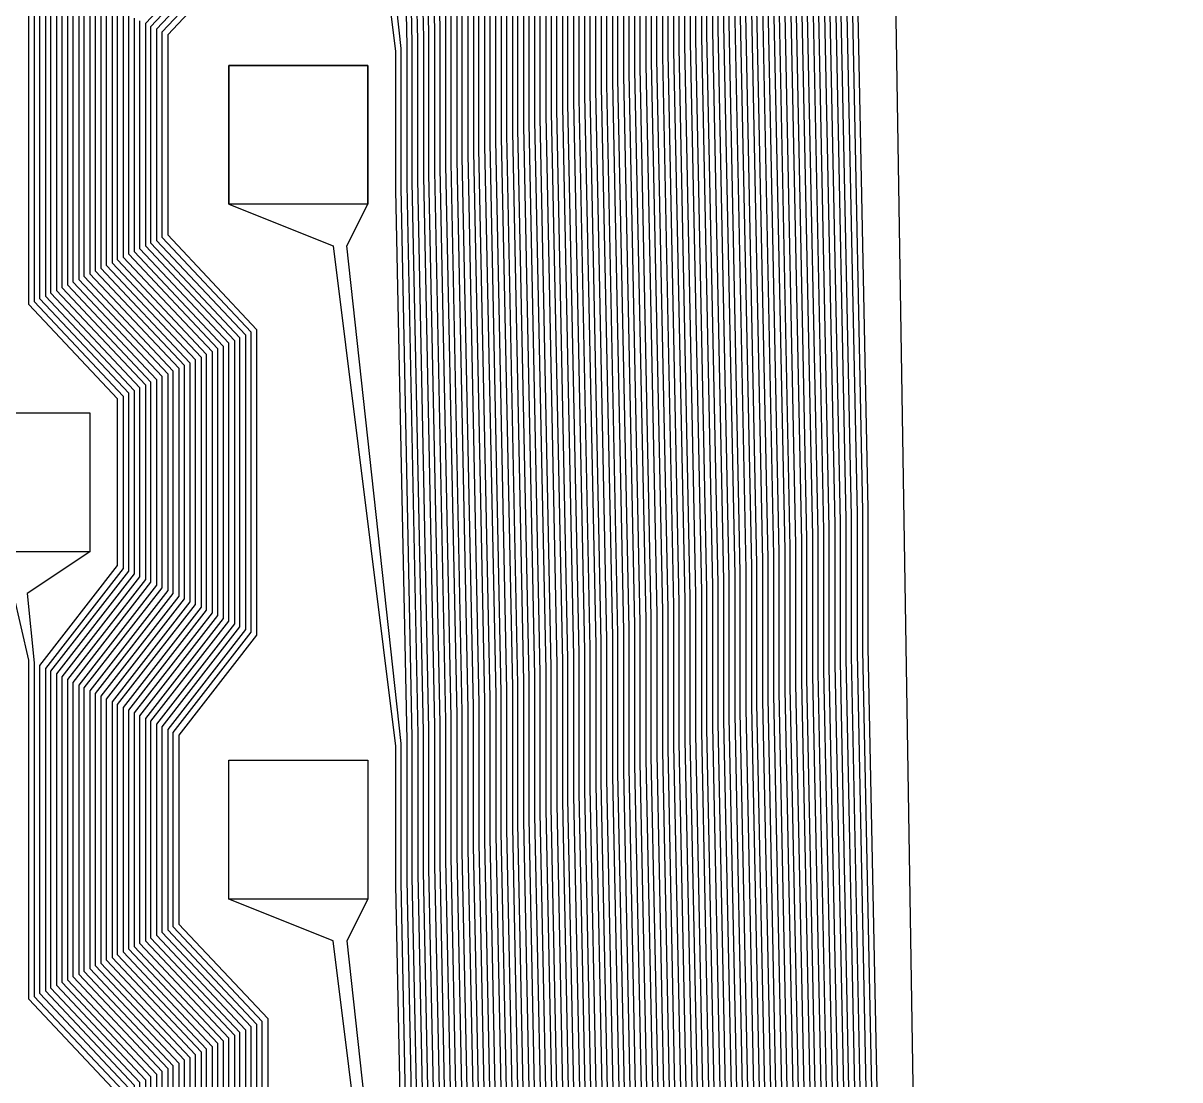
# Model space of a CAD drawing. Header units: inches. Extents: x 106592 to 209533, y 57057 to 74911.
# Drawn here: x 173222.1 to 173305.4, y 69313.7 to 69389.7 of the extents above; entities that cross this region are included whole.
import ezdxf

# ---------------------------------------------------------------- set-up
doc = ezdxf.new("R2010")
doc.units = ezdxf.units.IN
doc.header["$MEASUREMENT"] = 0
for name, color, linetype in [('metal', 221, 'Continuous'), ('nitride window', 40, 'Continuous'), ('profile', 140, 'Continuous')]:
    doc.layers.add(name, color=color, linetype=linetype)

msp = doc.modelspace()

# ---------------------------------------------------------------- linework, layer by layer
at = {"layer": 'metal'}
for points in [[(173269.625, 68210.984), (173266.925, 69116.752), (173266.925, 69136.752), (173266.925, 69136.752), (173266.925, 69146.752), (173266.125, 69186.349), (173266.125, 69196.349), (173265.325, 69235.947), (173265.325, 69245.947), (173264.525, 69285.544), (173264.525, 69295.544), (173263.725, 69335.142), (173263.725, 69345.142), (173262.925, 69384.739), (173262.925, 69394.739), (173262.125, 69434.337), (173262.125, 69444.337), (173261.325, 69483.934), (173261.325, 69493.934), (173260.525, 69533.532)], [(173270.225, 68210.984), (173267.325, 69116.953), (173267.325, 69136.953), (173267.325, 69136.953), (173267.325, 69146.953), (173266.525, 69186.551), (173266.525, 69196.551), (173265.725, 69236.148), (173265.725, 69246.148), (173264.925, 69285.746), (173264.925, 69295.746), (173264.125, 69335.343), (173264.125, 69345.343), (173263.325, 69384.94), (173263.325, 69394.94), (173262.525, 69434.538), (173262.525, 69444.538), (173261.725, 69484.135), (173261.725, 69494.135), (173260.925, 69533.733)], [(173258.525, 69532.525), (173259.325, 69492.928), (173259.325, 69482.928), (173260.125, 69443.33), (173260.125, 69433.33), (173260.925, 69393.733), (173260.925, 69383.733), (173261.725, 69344.135), (173261.725, 69334.135), (173262.525, 69294.538), (173262.525, 69284.538), (173263.325, 69244.94), (173263.325, 69234.94), (173264.125, 69195.343), (173264.125, 69185.343), (173264.925, 69145.746), (173264.925, 69135.746), (173264.925, 69135.746), (173264.925, 69117.391), (173264.925, 69115.763), (173266.625, 68210.984)], [(173267.225, 68210.984), (173265.325, 69115.964), (173265.325, 69117.184), (173265.325, 69135.947), (173265.325, 69135.947), (173265.325, 69145.947), (173264.525, 69185.544), (173264.525, 69195.544), (173263.725, 69235.142), (173263.725, 69245.142), (173262.925, 69284.739), (173262.925, 69294.739), (173262.125, 69334.337), (173262.125, 69344.337), (173261.325, 69383.934), (173261.325, 69393.934), (173260.525, 69433.532), (173260.525, 69443.532), (173259.725, 69483.129), (173259.725, 69493.129), (173258.925, 69532.726)], [(173259.325, 69532.928), (173260.125, 69493.33), (173260.125, 69483.33), (173260.925, 69443.733), (173260.925, 69433.733), (173261.725, 69394.135), (173261.725, 69384.135), (173262.525, 69344.538), (173262.525, 69334.538), (173263.325, 69294.94), (173263.325, 69284.94), (173264.125, 69245.343), (173264.125, 69235.343), (173264.925, 69195.746), (173264.925, 69185.746), (173265.725, 69146.148), (173265.725, 69136.148), (173265.725, 69136.148), (173265.725, 69116.978), (173265.725, 69116.164), (173267.825, 68210.984)], [(173268.425, 68210.984), (173266.125, 69116.364), (173266.125, 69116.771), (173266.125, 69136.349), (173266.125, 69136.349), (173266.125, 69146.349), (173265.325, 69185.947), (173265.325, 69195.947), (173264.525, 69235.544), (173264.525, 69245.544), (173263.725, 69285.142), (173263.725, 69295.142), (173262.925, 69334.739), (173262.925, 69344.739), (173262.125, 69384.337), (173262.125, 69394.337), (173261.325, 69433.934), (173261.325, 69443.934), (173260.525, 69483.532), (173260.525, 69493.532), (173259.725, 69533.129)], [(173260.125, 69533.33), (173260.925, 69493.733), (173260.925, 69483.733), (173261.725, 69444.135), (173261.725, 69434.135), (173262.525, 69394.538), (173262.525, 69384.538), (173263.325, 69344.94), (173263.325, 69334.94), (173264.125, 69295.343), (173264.125, 69285.343), (173264.925, 69245.746), (173264.925, 69235.746), (173265.725, 69196.148), (173265.725, 69186.148), (173266.525, 69146.551), (173266.525, 69136.551), (173266.525, 69136.551), (173266.525, 69116.565), (173269.025, 68210.984)], [(173264.225, 68210.984), (173263.325, 69114.962), (173263.325, 69118.217), (173263.325, 69134.94), (173263.325, 69134.94), (173263.325, 69144.94), (173262.525, 69184.538), (173262.525, 69194.538), (173261.725, 69234.135), (173261.725, 69244.135), (173260.925, 69283.733), (173260.925, 69293.733), (173260.125, 69333.33), (173260.125, 69343.33), (173259.325, 69382.928), (173259.325, 69392.928), (173258.525, 69432.525), (173258.525, 69442.525), (173257.725, 69482.123), (173257.725, 69492.123), (173256.925, 69531.72)], [(173257.325, 69531.921), (173258.125, 69492.324), (173258.125, 69482.324), (173258.925, 69442.726), (173258.925, 69432.726), (173259.725, 69393.129), (173259.725, 69383.129), (173260.525, 69343.532), (173260.525, 69333.532), (173261.325, 69293.934), (173261.325, 69283.934), (173262.125, 69244.337), (173262.125, 69234.337), (173262.925, 69194.739), (173262.925, 69184.739), (173263.725, 69145.142), (173263.725, 69135.142), (173263.725, 69135.142), (173263.725, 69118.011), (173263.725, 69115.162), (173264.825, 68210.984)], [(173257.725, 69532.123), (173258.525, 69492.525), (173258.525, 69482.525), (173259.325, 69442.928), (173259.325, 69432.928), (173260.125, 69393.33), (173260.125, 69383.33), (173260.925, 69343.733), (173260.925, 69333.733), (173261.725, 69294.135), (173261.725, 69284.135), (173262.525, 69244.538), (173262.525, 69234.538), (173263.325, 69194.94), (173263.325, 69184.94), (173264.125, 69145.343), (173264.125, 69135.343), (173264.125, 69135.343), (173264.125, 69117.804), (173264.125, 69115.363), (173265.425, 68210.984)], [(173266.025, 68210.984), (173264.525, 69115.563), (173264.525, 69117.598), (173264.525, 69135.544), (173264.525, 69135.544), (173264.525, 69145.544), (173263.725, 69185.142), (173263.725, 69195.142), (173262.925, 69234.739), (173262.925, 69244.739), (173262.125, 69284.337), (173262.125, 69294.337), (173261.325, 69333.934), (173261.325, 69343.934), (173260.525, 69383.532), (173260.525, 69393.532), (173259.725, 69433.129), (173259.725, 69443.129), (173258.925, 69482.726), (173258.925, 69492.726), (173258.125, 69532.324)], [(173261.825, 68210.984), (173261.725, 69114.161), (173261.725, 69119.044), (173261.725, 69134.135), (173261.725, 69134.135), (173261.725, 69144.135), (173260.925, 69183.733), (173260.925, 69193.733), (173260.125, 69233.33), (173260.125, 69243.33), (173259.325, 69282.928), (173259.325, 69292.928), (173258.525, 69332.525), (173258.525, 69342.525), (173257.725, 69382.123), (173257.725, 69392.123), (173256.925, 69431.72), (173256.925, 69441.72), (173256.125, 69481.318), (173256.125, 69491.318), (173255.325, 69530.915)], [(173255.725, 69531.116), (173256.525, 69491.519), (173256.525, 69481.519), (173257.325, 69441.921), (173257.325, 69431.921), (173258.125, 69392.324), (173258.125, 69382.324), (173258.925, 69342.726), (173258.925, 69332.726), (173259.725, 69293.129), (173259.725, 69283.129), (173260.525, 69243.532), (173260.525, 69233.532), (173261.325, 69193.934), (173261.325, 69183.934), (173262.125, 69144.337), (173262.125, 69134.337), (173262.125, 69134.337), (173262.125, 69118.837), (173262.125, 69114.361), (173262.425, 68210.984)], [(173263.025, 68210.984), (173262.525, 69114.562), (173262.525, 69118.631), (173262.525, 69134.538), (173262.525, 69134.538), (173262.525, 69144.538), (173261.725, 69184.135), (173261.725, 69194.135), (173260.925, 69233.733), (173260.925, 69243.733), (173260.125, 69283.33), (173260.125, 69293.33), (173259.325, 69332.928), (173259.325, 69342.928), (173258.525, 69382.525), (173258.525, 69392.525), (173257.725, 69432.123), (173257.725, 69442.123), (173256.925, 69481.72), (173256.925, 69491.72), (173256.125, 69531.318)], [(173256.525, 69531.519), (173257.325, 69491.921), (173257.325, 69481.921), (173258.125, 69442.324), (173258.125, 69432.324), (173258.925, 69392.726), (173258.925, 69382.726), (173259.725, 69343.129), (173259.725, 69333.129), (173260.525, 69293.532), (173260.525, 69283.532), (173261.325, 69243.934), (173261.325, 69233.934), (173262.125, 69194.337), (173262.125, 69184.337), (173262.925, 69144.739), (173262.925, 69134.739), (173262.925, 69134.739), (173262.925, 69118.424), (173262.925, 69114.762), (173263.625, 68210.984)], [(173259.425, 68210.984), (173260.125, 69113.36), (173260.125, 69119.87), (173260.125, 69133.33), (173260.125, 69133.33), (173260.125, 69143.33), (173259.325, 69182.928), (173259.325, 69192.928), (173258.525, 69232.525), (173258.525, 69242.525), (173257.725, 69282.123), (173257.725, 69292.123), (173256.925, 69331.72), (173256.925, 69341.72), (173256.125, 69381.318), (173256.125, 69391.318), (173255.325, 69430.915), (173255.325, 69440.915), (173254.525, 69480.512), (173254.525, 69490.512), (173253.725, 69530.11)], [(173254.125, 69530.311), (173254.925, 69490.714), (173254.925, 69480.714), (173255.725, 69441.116), (173255.725, 69431.116), (173256.525, 69391.519), (173256.525, 69381.519), (173257.325, 69341.921), (173257.325, 69331.921), (173258.125, 69292.324), (173258.125, 69282.324), (173258.925, 69242.726), (173258.925, 69232.726), (173259.725, 69193.129), (173259.725, 69183.129), (173260.525, 69143.532), (173260.525, 69133.532), (173260.525, 69133.532), (173260.525, 69119.664), (173260.525, 69113.56), (173260.025, 68210.984)], [(173260.625, 68210.984), (173260.925, 69113.76), (173260.925, 69119.457), (173260.925, 69133.733), (173260.925, 69133.733), (173260.925, 69143.733), (173260.125, 69183.33), (173260.125, 69193.33), (173259.325, 69232.928), (173259.325, 69242.928), (173258.525, 69282.525), (173258.525, 69292.525), (173257.725, 69332.123), (173257.725, 69342.123), (173256.925, 69381.72), (173256.925, 69391.72), (173256.125, 69431.318), (173256.125, 69441.318), (173255.325, 69480.915), (173255.325, 69490.915), (173254.525, 69530.512)], [(173254.925, 69530.714), (173255.725, 69491.116), (173255.725, 69481.116), (173256.525, 69441.519), (173256.525, 69431.519), (173257.325, 69391.921), (173257.325, 69381.921), (173258.125, 69342.324), (173258.125, 69332.324), (173258.925, 69292.726), (173258.925, 69282.726), (173259.725, 69243.129), (173259.725, 69233.129), (173260.525, 69193.532), (173260.525, 69183.532), (173261.325, 69143.934), (173261.325, 69133.934), (173261.325, 69133.934), (173261.325, 69119.25), (173261.325, 69113.961), (173261.225, 68210.984)], [(173252.125, 69529.305), (173252.925, 69489.707), (173252.925, 69479.707), (173253.725, 69440.11), (173253.725, 69430.11), (173254.525, 69390.512), (173254.525, 69380.512), (173255.325, 69340.915), (173255.325, 69330.915), (173256.125, 69291.318), (173256.125, 69281.318), (173256.925, 69241.72), (173256.925, 69231.72), (173257.725, 69192.123), (173257.725, 69182.123), (173258.525, 69142.525), (173258.525, 69132.525), (173258.525, 69132.525), (173258.525, 69120.697), (173257.025, 68210.984)], [(173257.625, 68210.984), (173258.925, 69120.49), (173258.925, 69132.726), (173258.925, 69132.726), (173258.925, 69142.726), (173258.125, 69182.324), (173258.125, 69192.324), (173257.325, 69231.921), (173257.325, 69241.921), (173256.525, 69281.519), (173256.525, 69291.519), (173255.725, 69331.116), (173255.725, 69341.116), (173254.925, 69380.714), (173254.925, 69390.714), (173254.125, 69430.311), (173254.125, 69440.311), (173253.325, 69479.909), (173253.325, 69489.909), (173252.525, 69529.506)], [(173252.925, 69529.707), (173253.725, 69490.11), (173253.725, 69480.11), (173254.525, 69440.512), (173254.525, 69430.512), (173255.325, 69390.915), (173255.325, 69380.915), (173256.125, 69341.318), (173256.125, 69331.318), (173256.925, 69291.72), (173256.925, 69281.72), (173257.725, 69242.123), (173257.725, 69232.123), (173258.525, 69192.525), (173258.525, 69182.525), (173259.325, 69142.928), (173259.325, 69132.928), (173259.325, 69132.928), (173259.325, 69120.283), (173259.325, 69112.959), (173258.225, 68210.984)], [(173258.825, 68210.984), (173259.725, 69113.16), (173259.725, 69120.077), (173259.725, 69133.129), (173259.725, 69133.129), (173259.725, 69143.129), (173258.925, 69182.726), (173258.925, 69192.726), (173258.125, 69232.324), (173258.125, 69242.324), (173257.325, 69281.921), (173257.325, 69291.921), (173256.525, 69331.519), (173256.525, 69341.519), (173255.725, 69381.116), (173255.725, 69391.116), (173254.925, 69430.714), (173254.925, 69440.714), (173254.125, 69480.311), (173254.125, 69490.311), (173253.325, 69529.909)], [(173254.625, 68210.984), (173256.925, 69121.523), (173256.925, 69131.72), (173256.925, 69131.72), (173256.925, 69141.72), (173256.125, 69181.318), (173256.125, 69191.318), (173255.325, 69230.915), (173255.325, 69240.915), (173254.525, 69280.512), (173254.525, 69290.512), (173253.725, 69330.11), (173253.725, 69340.11), (173252.925, 69379.707), (173252.925, 69389.707), (173252.125, 69429.305), (173252.125, 69439.305), (173251.325, 69478.902), (173251.325, 69488.902), (173250.525, 69528.5)], [(173250.925, 69528.701), (173251.725, 69489.104), (173251.725, 69479.104), (173252.525, 69439.506), (173252.525, 69429.506), (173253.325, 69389.909), (173253.325, 69379.909), (173254.125, 69340.311), (173254.125, 69330.311), (173254.925, 69290.714), (173254.925, 69280.714), (173255.725, 69241.116), (173255.725, 69231.116), (173256.525, 69191.519), (173256.525, 69181.519), (173257.325, 69141.921), (173257.325, 69131.921), (173257.325, 69131.921), (173257.325, 69121.316), (173255.225, 68210.984)], [(173255.825, 68210.984), (173257.725, 69121.11), (173257.725, 69132.123), (173257.725, 69132.123), (173257.725, 69142.123), (173256.925, 69181.72), (173256.925, 69191.72), (173256.125, 69231.318), (173256.125, 69241.318), (173255.325, 69280.915), (173255.325, 69290.915), (173254.525, 69330.512), (173254.525, 69340.512), (173253.725, 69380.11), (173253.725, 69390.11), (173252.925, 69429.707), (173252.925, 69439.707), (173252.125, 69479.305), (173252.125, 69489.305), (173251.325, 69528.902)], [(173251.725, 69529.104), (173252.525, 69489.506), (173252.525, 69479.506), (173253.325, 69439.909), (173253.325, 69429.909), (173254.125, 69390.311), (173254.125, 69380.311), (173254.925, 69340.714), (173254.925, 69330.714), (173255.725, 69291.116), (173255.725, 69281.116), (173256.525, 69241.519), (173256.525, 69231.519), (173257.325, 69191.921), (173257.325, 69181.921), (173258.125, 69142.324), (173258.125, 69132.324), (173258.125, 69132.324), (173258.125, 69120.903), (173256.425, 68210.984)], [(173252.225, 68210.984), (173255.325, 69122.35), (173255.325, 69130.915), (173255.325, 69130.915), (173255.325, 69140.915), (173254.525, 69180.512), (173254.525, 69190.512), (173253.725, 69230.11), (173253.725, 69240.11), (173252.925, 69279.707), (173252.925, 69289.707), (173252.125, 69329.305), (173252.125, 69339.305), (173251.325, 69378.902), (173251.325, 69388.902), (173250.525, 69428.5), (173250.525, 69438.5), (173249.725, 69478.097), (173249.725, 69488.097), (173248.925, 69527.695)], [(173249.325, 69527.896), (173250.125, 69488.298), (173250.125, 69478.298), (173250.925, 69438.701), (173250.925, 69428.701), (173251.725, 69389.104), (173251.725, 69379.104), (173252.525, 69339.506), (173252.525, 69329.506), (173253.325, 69289.909), (173253.325, 69279.909), (173254.125, 69240.311), (173254.125, 69230.311), (173254.925, 69190.714), (173254.925, 69180.714), (173255.725, 69141.116), (173255.725, 69131.116), (173255.725, 69131.116), (173255.725, 69122.143), (173252.825, 68210.984)], [(173253.425, 68210.984), (173256.125, 69121.936), (173256.125, 69131.318), (173256.125, 69131.318), (173256.125, 69141.318), (173255.325, 69180.915), (173255.325, 69190.915), (173254.525, 69230.512), (173254.525, 69240.512), (173253.725, 69280.11), (173253.725, 69290.11), (173252.925, 69329.707), (173252.925, 69339.707), (173252.125, 69379.305), (173252.125, 69389.305), (173251.325, 69428.902), (173251.325, 69438.902), (173250.525, 69478.5), (173250.525, 69488.5), (173249.725, 69528.097)], [(173250.125, 69528.298), (173250.925, 69488.701), (173250.925, 69478.701), (173251.725, 69439.104), (173251.725, 69429.104), (173252.525, 69389.506), (173252.525, 69379.506), (173253.325, 69339.909), (173253.325, 69329.909), (173254.125, 69290.311), (173254.125, 69280.311), (173254.925, 69240.714), (173254.925, 69230.714), (173255.725, 69191.116), (173255.725, 69181.116), (173256.525, 69141.519), (173256.525, 69131.519), (173256.525, 69131.519), (173256.525, 69121.73), (173254.025, 68210.984)], [(173251.025, 68210.984), (173254.525, 69122.763), (173254.525, 69130.512), (173254.525, 69130.512), (173254.525, 69140.512), (173253.725, 69180.11), (173253.725, 69190.11), (173252.925, 69229.707), (173252.925, 69239.707), (173252.125, 69279.305), (173252.125, 69289.305), (173251.325, 69328.902), (173251.325, 69338.902), (173250.525, 69378.5), (173250.525, 69388.5), (173249.725, 69428.097), (173249.725, 69438.097), (173248.925, 69477.695), (173248.925, 69487.695), (173244.425, 69523.688)], [(173245.425, 69523.688), (173249.325, 69487.896), (173249.325, 69477.896), (173250.125, 69438.298), (173250.125, 69428.298), (173250.925, 69388.701), (173250.925, 69378.701), (173251.725, 69339.104), (173251.725, 69329.104), (173252.525, 69289.506), (173252.525, 69279.506), (173253.325, 69239.909), (173253.325, 69229.909), (173254.125, 69190.311), (173254.125, 69180.311), (173254.925, 69140.714), (173254.925, 69130.714), (173254.925, 69130.714), (173254.925, 69122.556), (173251.625, 68210.984)], [(173280.125, 69503.394), (173280.125, 69493.394), (173280.925, 69453.797), (173280.925, 69443.797), (173281.725, 69404.199), (173281.725, 69394.199), (173282.525, 69354.602), (173282.525, 69344.602), (173283.325, 69305.004), (173283.325, 69295.004), (173284.125, 69255.407), (173284.125, 69245.407), (173284.925, 69205.809), (173284.925, 69195.809), (173285.725, 69156.212), (173285.725, 69146.212), (173285.725, 69126.212), (173297.825, 68210.984)], [(173298.425, 68210.984), (173286.125, 69126.413), (173286.125, 69146.413), (173286.125, 69156.413), (173285.325, 69196.011), (173285.325, 69206.011), (173284.525, 69245.608), (173284.525, 69255.608), (173283.725, 69295.205), (173283.725, 69305.205), (173282.925, 69344.803), (173282.925, 69354.803), (173282.125, 69394.4), (173282.125, 69404.4), (173281.325, 69443.998), (173281.325, 69453.998), (173280.525, 69493.595), (173280.525, 69503.595)], [(173295.425, 68210.984), (173284.125, 69125.407), (173284.125, 69145.407), (173284.125, 69145.407), (173284.125, 69155.407), (173283.325, 69195.004), (173283.325, 69205.004), (173282.525, 69244.602), (173282.525, 69254.602), (173281.725, 69294.199), (173281.725, 69304.199), (173280.925, 69343.797), (173280.925, 69353.797), (173280.125, 69393.394), (173280.125, 69403.394), (173279.325, 69442.991), (173279.325, 69452.991), (173278.525, 69492.589), (173278.525, 69502.589)], [(173278.925, 69502.79), (173278.925, 69492.79), (173279.725, 69453.193), (173279.725, 69443.193), (173280.525, 69403.595), (173280.525, 69393.595), (173281.325, 69353.998), (173281.325, 69343.998), (173282.125, 69304.4), (173282.125, 69294.4), (173282.925, 69254.803), (173282.925, 69244.803), (173283.725, 69205.205), (173283.725, 69195.205), (173284.525, 69155.608), (173284.525, 69145.608), (173284.525, 69145.608), (173284.525, 69125.608), (173296.025, 68210.984)], [(173296.625, 68210.984), (173284.925, 69125.809), (173284.925, 69145.809), (173284.925, 69145.809), (173284.925, 69155.809), (173284.125, 69195.407), (173284.125, 69205.407), (173283.325, 69245.004), (173283.325, 69255.004), (173282.525, 69294.602), (173282.525, 69304.602), (173281.725, 69344.199), (173281.725, 69354.199), (173280.925, 69393.797), (173280.925, 69403.797), (173280.125, 69443.394), (173280.125, 69453.394), (173279.325, 69492.991), (173279.325, 69502.991)], [(173279.725, 69503.193), (173279.725, 69493.193), (173280.525, 69453.595), (173280.525, 69443.595), (173281.325, 69403.998), (173281.325, 69393.998), (173282.125, 69354.4), (173282.125, 69344.4), (173282.925, 69304.803), (173282.925, 69294.803), (173283.725, 69255.205), (173283.725, 69245.205), (173284.525, 69205.608), (173284.525, 69195.608), (173285.325, 69156.011), (173285.325, 69146.011), (173285.325, 69146.011), (173285.325, 69126.011), (173297.225, 68210.984)], [(173293.025, 68210.984), (173282.525, 69124.602), (173282.525, 69144.602), (173282.525, 69144.602), (173282.525, 69154.602), (173281.725, 69194.199), (173281.725, 69204.199), (173280.925, 69243.797), (173280.925, 69253.797), (173280.125, 69293.394), (173280.125, 69303.394), (173279.325, 69342.991), (173279.325, 69352.991), (173278.525, 69392.589), (173278.525, 69402.589), (173277.725, 69442.186), (173277.725, 69452.186), (173276.925, 69491.784), (173276.925, 69501.784)], [(173277.325, 69501.985), (173277.325, 69491.985), (173278.125, 69452.388), (173278.125, 69442.388), (173278.925, 69402.79), (173278.925, 69392.79), (173279.725, 69353.193), (173279.725, 69343.193), (173280.525, 69303.595), (173280.525, 69293.595), (173281.325, 69253.998), (173281.325, 69243.998), (173282.125, 69204.4), (173282.125, 69194.4), (173282.925, 69154.803), (173282.925, 69144.803), (173282.925, 69144.803), (173282.925, 69124.803), (173293.625, 68210.984)], [(173294.225, 68210.984), (173283.325, 69125.004), (173283.325, 69145.004), (173283.325, 69145.004), (173283.325, 69155.004), (173282.525, 69194.602), (173282.525, 69204.602), (173281.725, 69244.199), (173281.725, 69254.199), (173280.925, 69293.797), (173280.925, 69303.797), (173280.125, 69343.394), (173280.125, 69353.394), (173279.325, 69392.991), (173279.325, 69402.991), (173278.525, 69442.589), (173278.525, 69452.589), (173277.725, 69492.186), (173277.725, 69502.186)], [(173278.125, 69502.388), (173278.125, 69492.388), (173278.925, 69452.79), (173278.925, 69442.79), (173279.725, 69403.193), (173279.725, 69393.193), (173280.525, 69353.595), (173280.525, 69343.595), (173281.325, 69303.998), (173281.325, 69293.998), (173282.125, 69254.4), (173282.125, 69244.4), (173282.925, 69204.803), (173282.925, 69194.803), (173283.725, 69155.205), (173283.725, 69145.205), (173283.725, 69145.205), (173283.725, 69125.205), (173294.825, 68210.984)], [(173290.625, 68210.984), (173280.925, 69123.797), (173280.925, 69143.797), (173280.925, 69143.797), (173280.925, 69153.797), (173280.125, 69193.394), (173280.125, 69203.394), (173279.325, 69242.991), (173279.325, 69252.991), (173278.525, 69292.589), (173278.525, 69302.589), (173277.725, 69342.186), (173277.725, 69352.186), (173276.925, 69391.784), (173276.925, 69401.784), (173276.125, 69441.381), (173276.125, 69451.381), (173275.325, 69490.979), (173275.325, 69500.979)], [(173275.725, 69501.18), (173275.725, 69491.18), (173276.525, 69451.583), (173276.525, 69441.583), (173277.325, 69401.985), (173277.325, 69391.985), (173278.125, 69352.388), (173278.125, 69342.388), (173278.925, 69302.79), (173278.925, 69292.79), (173279.725, 69253.193), (173279.725, 69243.193), (173280.525, 69203.595), (173280.525, 69193.595), (173281.325, 69153.998), (173281.325, 69143.998), (173281.325, 69143.998), (173281.325, 69123.998), (173291.225, 68210.984)], [(173291.825, 68210.984), (173281.725, 69124.199), (173281.725, 69144.199), (173281.725, 69144.199), (173281.725, 69154.199), (173280.925, 69193.797), (173280.925, 69203.797), (173280.125, 69243.394), (173280.125, 69253.394), (173279.325, 69292.991), (173279.325, 69302.991), (173278.525, 69342.589), (173278.525, 69352.589), (173277.725, 69392.186), (173277.725, 69402.186), (173276.925, 69441.784), (173276.925, 69451.784), (173276.125, 69491.381), (173276.125, 69501.381)], [(173276.525, 69501.583), (173276.525, 69491.583), (173277.325, 69451.985), (173277.325, 69441.985), (173278.125, 69402.388), (173278.125, 69392.388), (173278.925, 69352.79), (173278.925, 69342.79), (173279.725, 69303.193), (173279.725, 69293.193), (173280.525, 69253.595), (173280.525, 69243.595), (173281.325, 69203.998), (173281.325, 69193.998), (173282.125, 69154.4), (173282.125, 69144.4), (173282.125, 69144.4), (173282.125, 69124.4), (173292.425, 68210.984)], [(173273.725, 69500.174), (173273.725, 69490.174), (173274.525, 69450.576), (173274.525, 69440.576), (173275.325, 69400.979), (173275.325, 69390.979), (173276.125, 69351.381), (173276.125, 69341.381), (173276.925, 69301.784), (173276.925, 69291.784), (173277.725, 69252.186), (173277.725, 69242.186), (173278.525, 69202.589), (173278.525, 69192.589), (173279.325, 69152.991), (173279.325, 69142.991), (173279.325, 69142.991), (173279.325, 69122.991), (173288.225, 68210.984)], [(173288.825, 68210.984), (173279.725, 69123.193), (173279.725, 69143.193), (173279.725, 69143.193), (173279.725, 69153.193), (173278.925, 69192.79), (173278.925, 69202.79), (173278.125, 69242.388), (173278.125, 69252.388), (173277.325, 69291.985), (173277.325, 69301.985), (173276.525, 69341.583), (173276.525, 69351.583), (173275.725, 69391.18), (173275.725, 69401.18), (173274.925, 69440.777), (173274.925, 69450.777), (173274.125, 69490.375), (173274.125, 69500.375)], [(173274.525, 69500.576), (173274.525, 69490.576), (173275.325, 69450.979), (173275.325, 69440.979), (173276.125, 69401.381), (173276.125, 69391.381), (173276.925, 69351.784), (173276.925, 69341.784), (173277.725, 69302.186), (173277.725, 69292.186), (173278.525, 69252.589), (173278.525, 69242.589), (173279.325, 69202.991), (173279.325, 69192.991), (173280.125, 69153.394), (173280.125, 69143.394), (173280.125, 69143.394), (173280.125, 69123.394), (173289.425, 68210.984)], [(173290.025, 68210.984), (173280.525, 69123.595), (173280.525, 69143.595), (173280.525, 69143.595), (173280.525, 69153.595), (173279.725, 69193.193), (173279.725, 69203.193), (173278.925, 69242.79), (173278.925, 69252.79), (173278.125, 69292.388), (173278.125, 69302.388), (173277.325, 69341.985), (173277.325, 69351.985), (173276.525, 69391.583), (173276.525, 69401.583), (173275.725, 69441.18), (173275.725, 69451.18), (173274.925, 69490.777), (173274.925, 69500.777)], [(173272.125, 69499.369), (173272.125, 69489.369), (173272.925, 69449.771), (173272.925, 69439.771), (173273.725, 69400.174), (173273.725, 69390.174), (173274.525, 69350.576), (173274.525, 69340.576), (173275.325, 69300.979), (173275.325, 69290.979), (173276.125, 69251.381), (173276.125, 69241.381), (173276.925, 69201.784), (173276.925, 69191.784), (173277.725, 69152.186), (173277.725, 69142.186), (173277.725, 69142.186), (173277.725, 69122.186), (173285.825, 68210.984)], [(173286.425, 68210.984), (173278.125, 69122.388), (173278.125, 69142.388), (173278.125, 69142.388), (173278.125, 69152.388), (173277.325, 69191.985), (173277.325, 69201.985), (173276.525, 69241.583), (173276.525, 69251.583), (173275.725, 69291.18), (173275.725, 69301.18), (173274.925, 69340.777), (173274.925, 69350.777), (173274.125, 69390.375), (173274.125, 69400.375), (173273.325, 69439.972), (173273.325, 69449.972), (173272.525, 69489.57), (173272.525, 69499.57)], [(173272.925, 69499.771), (173272.925, 69489.771), (173273.725, 69450.174), (173273.725, 69440.174), (173274.525, 69400.576), (173274.525, 69390.576), (173275.325, 69350.979), (173275.325, 69340.979), (173276.125, 69301.381), (173276.125, 69291.381), (173276.925, 69251.784), (173276.925, 69241.784), (173277.725, 69202.186), (173277.725, 69192.186), (173278.525, 69152.589), (173278.525, 69142.589), (173278.525, 69142.589), (173278.525, 69122.589), (173287.025, 68210.984)], [(173287.625, 68210.984), (173278.925, 69122.79), (173278.925, 69142.79), (173278.925, 69142.79), (173278.925, 69152.79), (173278.125, 69192.388), (173278.125, 69202.388), (173277.325, 69241.985), (173277.325, 69251.985), (173276.525, 69291.583), (173276.525, 69301.583), (173275.725, 69341.18), (173275.725, 69351.18), (173274.925, 69390.777), (173274.925, 69400.777), (173274.125, 69440.375), (173274.125, 69450.375), (173273.325, 69489.972), (173273.325, 69499.972)], [(173283.425, 68210.984), (173276.125, 69121.381), (173276.125, 69141.381), (173276.125, 69141.381), (173276.125, 69151.381), (173275.325, 69190.979), (173275.325, 69200.979), (173274.525, 69240.576), (173274.525, 69250.576), (173273.725, 69290.174), (173273.725, 69300.174), (173272.925, 69339.771), (173272.925, 69349.771), (173272.125, 69389.369), (173272.125, 69399.369), (173271.325, 69438.966), (173271.325, 69448.966), (173270.525, 69488.563), (173270.525, 69498.563)], [(173270.925, 69498.765), (173270.925, 69488.765), (173271.725, 69449.167), (173271.725, 69439.167), (173272.525, 69399.57), (173272.525, 69389.57), (173273.325, 69349.972), (173273.325, 69339.972), (173274.125, 69300.375), (173274.125, 69290.375), (173274.925, 69250.777), (173274.925, 69240.777), (173275.725, 69201.18), (173275.725, 69191.18), (173276.525, 69151.583), (173276.525, 69141.583), (173276.525, 69141.583), (173276.525, 69121.583), (173284.025, 68210.984)], [(173284.625, 68210.984), (173276.925, 69121.784), (173276.925, 69141.784), (173276.925, 69141.784), (173276.925, 69151.784), (173276.125, 69191.381), (173276.125, 69201.381), (173275.325, 69240.979), (173275.325, 69250.979), (173274.525, 69290.576), (173274.525, 69300.576), (173273.725, 69340.174), (173273.725, 69350.174), (173272.925, 69389.771), (173272.925, 69399.771), (173272.125, 69439.369), (173272.125, 69449.369), (173271.325, 69488.966), (173271.325, 69498.966)], [(173271.725, 69499.167), (173271.725, 69489.167), (173272.525, 69449.57), (173272.525, 69439.57), (173273.325, 69399.972), (173273.325, 69389.972), (173274.125, 69350.375), (173274.125, 69340.375), (173274.925, 69300.777), (173274.925, 69290.777), (173275.725, 69251.18), (173275.725, 69241.18), (173276.525, 69201.583), (173276.525, 69191.583), (173277.325, 69151.985), (173277.325, 69141.985), (173277.325, 69141.985), (173277.325, 69121.985), (173285.225, 68210.984)], [(173281.025, 68210.984), (173274.525, 69120.576), (173274.525, 69140.576), (173274.525, 69140.576), (173274.525, 69150.576), (173273.725, 69190.174), (173273.725, 69200.174), (173272.925, 69239.771), (173272.925, 69249.771), (173272.125, 69289.369), (173272.125, 69299.369), (173271.325, 69338.966), (173271.325, 69348.966), (173270.525, 69388.563), (173270.525, 69398.563), (173269.725, 69438.161), (173269.725, 69448.161), (173268.925, 69487.758), (173268.925, 69497.758)], [(173269.325, 69497.96), (173269.325, 69487.96), (173270.125, 69448.362), (173270.125, 69438.362), (173270.925, 69398.765), (173270.925, 69388.765), (173271.725, 69349.167), (173271.725, 69339.167), (173272.525, 69299.57), (173272.525, 69289.57), (173273.325, 69249.972), (173273.325, 69239.972), (173274.125, 69200.375), (173274.125, 69190.375), (173274.925, 69150.777), (173274.925, 69140.777), (173274.925, 69140.777), (173274.925, 69120.777), (173281.625, 68210.984)], [(173282.225, 68210.984), (173275.325, 69120.979), (173275.325, 69140.979), (173275.325, 69140.979), (173275.325, 69150.979), (173274.525, 69190.576), (173274.525, 69200.576), (173273.725, 69240.174), (173273.725, 69250.174), (173272.925, 69289.771), (173272.925, 69299.771), (173272.125, 69339.369), (173272.125, 69349.369), (173271.325, 69388.966), (173271.325, 69398.966), (173270.525, 69438.563), (173270.525, 69448.563), (173269.725, 69488.161), (173269.725, 69498.161)], [(173270.125, 69498.362), (173270.125, 69488.362), (173270.925, 69448.765), (173270.925, 69438.765), (173271.725, 69399.167), (173271.725, 69389.167), (173272.525, 69349.57), (173272.525, 69339.57), (173273.325, 69299.972), (173273.325, 69289.972), (173274.125, 69250.375), (173274.125, 69240.375), (173274.925, 69200.777), (173274.925, 69190.777), (173275.725, 69151.18), (173275.725, 69141.18), (173275.725, 69141.18), (173275.725, 69121.18), (173282.825, 68210.984)], [(173278.025, 68210.984), (173272.525, 69119.57), (173272.525, 69139.57), (173272.525, 69139.57), (173272.525, 69149.57), (173271.725, 69189.167), (173271.725, 69199.167), (173270.925, 69238.765), (173270.925, 69248.765), (173270.125, 69288.362), (173270.125, 69298.362), (173269.325, 69337.96), (173269.325, 69347.96), (173268.525, 69387.557), (173268.525, 69397.557), (173267.725, 69437.154), (173267.725, 69447.154), (173266.925, 69486.752), (173266.925, 69496.752)], [(173267.325, 69496.953), (173267.325, 69486.953), (173268.125, 69447.356), (173268.125, 69437.356), (173268.925, 69397.758), (173268.925, 69387.758), (173269.725, 69348.161), (173269.725, 69338.161), (173270.525, 69298.563), (173270.525, 69288.563), (173271.325, 69248.966), (173271.325, 69238.966), (173272.125, 69199.369), (173272.125, 69189.369), (173272.925, 69149.771), (173272.925, 69139.771), (173272.925, 69139.771), (173272.925, 69119.771), (173278.625, 68210.984)], [(173279.225, 68210.984), (173273.325, 69119.972), (173273.325, 69139.972), (173273.325, 69139.972), (173273.325, 69149.972), (173272.525, 69189.57), (173272.525, 69199.57), (173271.725, 69239.167), (173271.725, 69249.167), (173270.925, 69288.765), (173270.925, 69298.765), (173270.125, 69338.362), (173270.125, 69348.362), (173269.325, 69387.96), (173269.325, 69397.96), (173268.525, 69437.557), (173268.525, 69447.557), (173267.725, 69487.154), (173267.725, 69497.154)], [(173279.825, 68210.984), (173273.725, 69120.174), (173273.725, 69140.174), (173273.725, 69140.174), (173273.725, 69150.174), (173272.925, 69189.771), (173272.925, 69199.771), (173272.125, 69239.369), (173272.125, 69249.369), (173271.325, 69288.966), (173271.325, 69298.966), (173270.525, 69338.563), (173270.525, 69348.563), (173269.725, 69388.161), (173269.725, 69398.161), (173268.925, 69437.758), (173268.925, 69447.758), (173268.125, 69487.356), (173268.125, 69497.356)], [(173268.525, 69497.557), (173268.525, 69487.557), (173269.325, 69447.96), (173269.325, 69437.96), (173270.125, 69398.362), (173270.125, 69388.362), (173270.925, 69348.765), (173270.925, 69338.765), (173271.725, 69299.167), (173271.725, 69289.167), (173272.525, 69249.57), (173272.525, 69239.57), (173273.325, 69199.972), (173273.325, 69189.972), (173274.125, 69150.375), (173274.125, 69140.375), (173274.125, 69140.375), (173274.125, 69120.375), (173280.425, 68210.984)], [(173265.325, 69495.947), (173265.325, 69485.947), (173266.125, 69446.349), (173266.125, 69436.349), (173266.925, 69396.752), (173266.925, 69386.752), (173267.725, 69347.154), (173267.725, 69337.154), (173268.525, 69297.557), (173268.525, 69287.557), (173269.325, 69247.96), (173269.325, 69237.96), (173270.125, 69198.362), (173270.125, 69188.362), (173270.925, 69148.765), (173270.925, 69138.765), (173270.925, 69138.765), (173270.925, 69118.765), (173275.625, 68210.984)], [(173265.725, 69496.148), (173265.725, 69486.148), (173266.525, 69446.551), (173266.525, 69436.551), (173267.325, 69396.953), (173267.325, 69386.953), (173268.125, 69347.356), (173268.125, 69337.356), (173268.925, 69297.758), (173268.925, 69287.758), (173269.725, 69248.161), (173269.725, 69238.161), (173270.525, 69198.563), (173270.525, 69188.563), (173271.325, 69148.966), (173271.325, 69138.966), (173271.325, 69138.966), (173271.325, 69118.966), (173276.225, 68210.984)], [(173276.825, 68210.984), (173271.725, 69119.167), (173271.725, 69139.167), (173271.725, 69139.167), (173271.725, 69149.167), (173270.925, 69188.765), (173270.925, 69198.765), (173270.125, 69238.362), (173270.125, 69248.362), (173269.325, 69287.96), (173269.325, 69297.96), (173268.525, 69337.557), (173268.525, 69347.557), (173267.725, 69387.154), (173267.725, 69397.154), (173266.925, 69436.752), (173266.925, 69446.752), (173266.125, 69486.349), (173266.125, 69496.349)], [(173266.525, 69496.551), (173266.525, 69486.551), (173267.325, 69446.953), (173267.325, 69436.953), (173268.125, 69397.356), (173268.125, 69387.356), (173268.925, 69347.758), (173268.925, 69337.758), (173269.725, 69298.161), (173269.725, 69288.161), (173270.525, 69248.563), (173270.525, 69238.563), (173271.325, 69198.966), (173271.325, 69188.966), (173272.125, 69149.369), (173272.125, 69139.369), (173272.125, 69139.369), (173272.125, 69119.369), (173277.425, 68210.984)], [(173263.725, 69495.142), (173263.725, 69485.142), (173264.525, 69445.544), (173264.525, 69435.544), (173265.325, 69395.947), (173265.325, 69385.947), (173266.125, 69346.349), (173266.125, 69336.349), (173266.925, 69296.752), (173266.925, 69286.752), (173267.725, 69247.154), (173267.725, 69237.154), (173268.525, 69197.557), (173268.525, 69187.557), (173269.325, 69147.96), (173269.325, 69137.96), (173269.325, 69137.96), (173269.325, 69117.96), (173273.225, 68210.984)], [(173273.825, 68210.984), (173269.725, 69118.161), (173269.725, 69138.161), (173269.725, 69138.161), (173269.725, 69148.161), (173268.925, 69187.758), (173268.925, 69197.758), (173268.125, 69237.356), (173268.125, 69247.356), (173267.325, 69286.953), (173267.325, 69296.953), (173266.525, 69336.551), (173266.525, 69346.551), (173265.725, 69386.148), (173265.725, 69396.148), (173264.925, 69435.746), (173264.925, 69445.746), (173264.125, 69485.343), (173264.125, 69495.343)], [(173264.525, 69495.544), (173264.525, 69485.544), (173265.325, 69445.947), (173265.325, 69435.947), (173266.125, 69396.349), (173266.125, 69386.349), (173266.925, 69346.752), (173266.925, 69336.752), (173267.725, 69297.154), (173267.725, 69287.154), (173268.525, 69247.557), (173268.525, 69237.557), (173269.325, 69197.96), (173269.325, 69187.96), (173270.125, 69148.362), (173270.125, 69138.362), (173270.125, 69138.362), (173270.125, 69118.362), (173274.425, 68210.984)], [(173275.025, 68210.984), (173270.525, 69118.563), (173270.525, 69138.563), (173270.525, 69138.563), (173270.525, 69148.563), (173269.725, 69188.161), (173269.725, 69198.161), (173268.925, 69237.758), (173268.925, 69247.758), (173268.125, 69287.356), (173268.125, 69297.356), (173267.325, 69336.953), (173267.325, 69346.953), (173266.525, 69386.551), (173266.525, 69396.551), (173265.725, 69436.148), (173265.725, 69446.148), (173264.925, 69485.746), (173264.925, 69495.746)], [(173262.125, 69494.337), (173262.125, 69484.337), (173262.925, 69444.739), (173262.925, 69434.739), (173263.725, 69395.142), (173263.725, 69385.142), (173264.525, 69345.544), (173264.525, 69335.544), (173265.325, 69295.947), (173265.325, 69285.947), (173266.125, 69246.349), (173266.125, 69236.349), (173266.925, 69196.752), (173266.925, 69186.752), (173267.725, 69147.154), (173267.725, 69137.154), (173267.725, 69137.154), (173267.725, 69117.154), (173270.825, 68210.984)], [(173271.425, 68210.984), (173268.125, 69117.356), (173268.125, 69137.356), (173268.125, 69137.356), (173268.125, 69147.356), (173267.325, 69186.953), (173267.325, 69196.953), (173266.525, 69236.551), (173266.525, 69246.551), (173265.725, 69286.148), (173265.725, 69296.148), (173264.925, 69335.746), (173264.925, 69345.746), (173264.125, 69385.343), (173264.125, 69395.343), (173263.325, 69434.94), (173263.325, 69444.94), (173262.525, 69484.538), (173262.525, 69494.538)], [(173262.925, 69494.739), (173262.925, 69484.739), (173263.725, 69445.142), (173263.725, 69435.142), (173264.525, 69395.544), (173264.525, 69385.544), (173265.325, 69345.947), (173265.325, 69335.947), (173266.125, 69296.349), (173266.125, 69286.349), (173266.925, 69246.752), (173266.925, 69236.752), (173267.725, 69197.154), (173267.725, 69187.154), (173268.525, 69147.557), (173268.525, 69137.557), (173268.525, 69137.557), (173268.525, 69117.557), (173272.025, 68210.984)], [(173272.625, 68210.984), (173268.925, 69117.758), (173268.925, 69137.758), (173268.925, 69137.758), (173268.925, 69147.758), (173268.125, 69187.356), (173268.125, 69197.356), (173267.325, 69236.953), (173267.325, 69246.953), (173266.525, 69286.551), (173266.525, 69296.551), (173265.725, 69336.148), (173265.725, 69346.148), (173264.925, 69385.746), (173264.925, 69395.746), (173264.125, 69435.343), (173264.125, 69445.343), (173263.325, 69484.94), (173263.325, 69494.94)], [(173252.525, 69189.506), (173251.725, 69229.104), (173251.725, 69239.104), (173250.925, 69278.701), (173250.925, 69288.701), (173250.125, 69328.298), (173250.125, 69338.298), (173249.325, 69377.896), (173249.325, 69387.896), (173245.425, 69423.688), (173246.925, 69426.688), (173246.925, 69436.688), (173236.925, 69436.688), (173236.925, 69426.688), (173244.425, 69423.688), (173248.925, 69387.695), (173248.925, 69377.695), (173249.725, 69338.097), (173249.725, 69328.097), (173250.525, 69288.5), (173250.525, 69278.5), (173251.325, 69238.902), (173251.325, 69228.902), (173252.125, 69189.305)], [(173248.925, 69427.695), (173249.725, 69388.097), (173249.725, 69378.097), (173250.525, 69338.5), (173250.525, 69328.5), (173251.325, 69288.902), (173251.325, 69278.902), (173252.125, 69239.305), (173252.125, 69229.305), (173252.925, 69189.707)], [(173253.325, 69189.909), (173252.525, 69229.506), (173252.525, 69239.506), (173251.725, 69279.104), (173251.725, 69289.104), (173250.925, 69328.701), (173250.925, 69338.701), (173250.125, 69378.298), (173250.125, 69388.298), (173249.325, 69427.896)], [(173237.325, 69396.488), (173230.925, 69389.688), (173230.925, 69373.688), (173237.325, 69366.888), (173237.325, 69346.488), (173231.725, 69339.288), (173231.725, 69324.088), (173238.125, 69317.288), (173238.125, 69296.088), (173231.725, 69289.288), (173231.725, 69274.088), (173238.125, 69267.288), (173238.125, 69246.088), (173231.725, 69239.288), (173231.725, 69224.088), (173238.925, 69217.688), (173238.925, 69195.688), (173232.525, 69188.888)], [(173232.925, 69188.688), (173239.325, 69195.488), (173239.325, 69217.888), (173232.125, 69224.288), (173232.125, 69239.088), (173238.525, 69245.888), (173238.525, 69267.488), (173232.125, 69274.288), (173232.125, 69289.088), (173238.525, 69295.888), (173238.525, 69317.488), (173232.125, 69324.288), (173232.125, 69339.088), (173237.725, 69346.288), (173237.725, 69367.088), (173231.325, 69373.888), (173231.325, 69389.488), (173237.725, 69396.288)], [(173238.125, 69396.088), (173231.725, 69389.288), (173231.725, 69374.088), (173238.125, 69367.288), (173238.125, 69346.088), (173232.525, 69338.888), (173232.525, 69324.488), (173238.925, 69317.688), (173238.925, 69295.688), (173232.525, 69288.888), (173232.525, 69274.488), (173238.925, 69267.688), (173238.925, 69245.688), (173232.525, 69238.888), (173232.525, 69224.488), (173239.725, 69218.088), (173239.725, 69195.288), (173233.325, 69188.488)], [(173233.725, 69188.288), (173240.125, 69195.088), (173240.125, 69218.288), (173232.925, 69224.688), (173232.925, 69238.688), (173239.325, 69245.488), (173239.325, 69267.888), (173232.925, 69274.688), (173232.925, 69288.688), (173239.325, 69295.488), (173239.325, 69317.888), (173232.925, 69324.688), (173232.925, 69338.688), (173238.525, 69345.888), (173238.525, 69367.488), (173232.125, 69374.288), (173232.125, 69389.088), (173238.525, 69395.888)], [(173238.925, 69395.688), (173232.525, 69388.888), (173232.525, 69374.488), (173238.925, 69367.688), (173238.925, 69345.688), (173233.325, 69338.488), (173233.325, 69324.888), (173239.725, 69318.088), (173239.725, 69295.288), (173233.325, 69288.488), (173233.325, 69274.888), (173239.725, 69268.088), (173239.725, 69245.288), (173233.325, 69238.488), (173233.325, 69224.888), (173240.525, 69218.488), (173240.525, 69194.888), (173234.125, 69188.088)], [(173224.125, 69170.288), (173224.125, 69193.088), (173230.525, 69199.888), (173230.525, 69213.488), (173223.325, 69219.888), (173223.325, 69243.488), (173229.725, 69250.288), (173229.725, 69263.088), (173223.325, 69269.888), (173223.325, 69293.488), (173229.725, 69300.288), (173229.725, 69313.088), (173223.325, 69319.888), (173223.325, 69343.488), (173228.925, 69350.688), (173228.925, 69362.688), (173222.525, 69369.488), (173222.525, 69393.888)], [(173222.925, 69393.688), (173222.925, 69369.688), (173229.325, 69362.888), (173229.325, 69350.488), (173223.725, 69343.288), (173223.725, 69320.088), (173230.125, 69313.288), (173230.125, 69300.088), (173223.725, 69293.288), (173223.725, 69270.088), (173230.125, 69263.288), (173230.125, 69250.088), (173223.725, 69243.288), (173223.725, 69220.088), (173230.925, 69213.688), (173230.925, 69199.688), (173224.525, 69192.888), (173224.525, 69170.488)], [(173224.925, 69170.688), (173224.925, 69192.688), (173231.325, 69199.488), (173231.325, 69213.888), (173224.125, 69220.288), (173224.125, 69243.088), (173230.525, 69249.888), (173230.525, 69263.488), (173224.125, 69270.288), (173224.125, 69293.088), (173230.525, 69299.888), (173230.525, 69313.488), (173224.125, 69320.288), (173224.125, 69343.088), (173229.725, 69350.288), (173229.725, 69363.088), (173223.325, 69369.888), (173223.325, 69393.488)], [(173223.725, 69393.288), (173223.725, 69370.088), (173230.125, 69363.288), (173230.125, 69350.088), (173224.525, 69342.888), (173224.525, 69320.488), (173230.925, 69313.688), (173230.925, 69299.688), (173224.525, 69292.888), (173224.525, 69270.488), (173230.925, 69263.688), (173230.925, 69249.688), (173224.525, 69242.888), (173224.525, 69220.488), (173231.725, 69214.088), (173231.725, 69199.288), (173225.325, 69192.488), (173225.325, 69170.888)], [(173225.725, 69171.088), (173225.725, 69192.288), (173232.125, 69199.088), (173232.125, 69214.288), (173224.925, 69220.688), (173224.925, 69242.688), (173231.325, 69249.488), (173231.325, 69263.888), (173224.925, 69270.688), (173224.925, 69292.688), (173231.325, 69299.488), (173231.325, 69313.888), (173224.925, 69320.688), (173224.925, 69342.688), (173230.525, 69349.888), (173230.525, 69363.488), (173224.125, 69370.288), (173224.125, 69393.088)], [(173224.525, 69392.888), (173224.525, 69370.488), (173230.925, 69363.688), (173230.925, 69349.688), (173225.325, 69342.488), (173225.325, 69320.888), (173231.725, 69314.088), (173231.725, 69299.288), (173225.325, 69292.488), (173225.325, 69270.888), (173231.725, 69264.088), (173231.725, 69249.288), (173225.325, 69242.488), (173225.325, 69220.888), (173232.525, 69214.488), (173232.525, 69198.888), (173226.125, 69192.088), (173226.125, 69171.288)], [(173226.525, 69171.488), (173226.525, 69191.888), (173232.925, 69198.688), (173232.925, 69214.688), (173225.725, 69221.088), (173225.725, 69242.288), (173232.125, 69249.088), (173232.125, 69264.288), (173225.725, 69271.088), (173225.725, 69292.288), (173232.125, 69299.088), (173232.125, 69314.288), (173225.725, 69321.088), (173225.725, 69342.288), (173231.325, 69349.488), (173231.325, 69363.888), (173224.925, 69370.688), (173224.925, 69392.688)], [(173225.325, 69392.488), (173225.325, 69370.888), (173231.725, 69364.088), (173231.725, 69349.288), (173226.125, 69342.088), (173226.125, 69321.288), (173232.525, 69314.488), (173232.525, 69298.888), (173226.125, 69292.088), (173226.125, 69271.288), (173232.525, 69264.488), (173232.525, 69248.888), (173226.125, 69242.088), (173226.125, 69221.288), (173233.325, 69214.888), (173233.325, 69198.488), (173226.925, 69191.688), (173226.925, 69171.688)], [(173227.325, 69171.888), (173227.325, 69191.488), (173233.725, 69198.288), (173233.725, 69215.088), (173226.525, 69221.488), (173226.525, 69241.888), (173232.925, 69248.688), (173232.925, 69264.688), (173226.525, 69271.488), (173226.525, 69291.888), (173232.925, 69298.688), (173232.925, 69314.688), (173226.525, 69321.488), (173226.525, 69341.888), (173232.125, 69349.088), (173232.125, 69364.288), (173225.725, 69371.088), (173225.725, 69392.288)], [(173226.125, 69392.088), (173226.125, 69371.288), (173232.525, 69364.488), (173232.525, 69348.888), (173226.925, 69341.688), (173226.925, 69321.688), (173233.325, 69314.888), (173233.325, 69298.488), (173226.925, 69291.688), (173226.925, 69271.688), (173233.325, 69264.888), (173233.325, 69248.488), (173226.925, 69241.688), (173226.925, 69221.688), (173234.125, 69215.288), (173234.125, 69198.088), (173227.725, 69191.288), (173227.725, 69172.088)], [(173228.125, 69172.288), (173228.125, 69191.088), (173234.525, 69197.888), (173234.525, 69215.488), (173227.325, 69221.888), (173227.325, 69241.488), (173233.725, 69248.288), (173233.725, 69265.088), (173227.325, 69271.888), (173227.325, 69291.488), (173233.725, 69298.288), (173233.725, 69315.088), (173227.325, 69321.888), (173227.325, 69341.488), (173232.925, 69348.688), (173232.925, 69364.688), (173226.525, 69371.488), (173226.525, 69391.888)], [(173226.925, 69391.688), (173226.925, 69371.688), (173233.325, 69364.888), (173233.325, 69348.488), (173227.725, 69341.288), (173227.725, 69322.088), (173234.125, 69315.288), (173234.125, 69298.088), (173227.725, 69291.288), (173227.725, 69272.088), (173234.125, 69265.288), (173234.125, 69248.088), (173227.725, 69241.288), (173227.725, 69222.088), (173234.925, 69215.688), (173234.925, 69197.688), (173228.525, 69190.888), (173228.525, 69172.488)], [(173228.925, 69172.688), (173228.925, 69190.688), (173235.325, 69197.488), (173235.325, 69215.888), (173228.125, 69222.288), (173228.125, 69241.088), (173234.525, 69247.888), (173234.525, 69265.488), (173228.125, 69272.288), (173228.125, 69291.088), (173234.525, 69297.888), (173234.525, 69315.488), (173228.125, 69322.288), (173228.125, 69341.088), (173233.725, 69348.288), (173233.725, 69365.088), (173227.325, 69371.888), (173227.325, 69391.488)], [(173227.725, 69391.288), (173227.725, 69372.088), (173234.125, 69365.288), (173234.125, 69348.088), (173228.525, 69340.888), (173228.525, 69322.488), (173234.925, 69315.688), (173234.925, 69297.688), (173228.525, 69290.888), (173228.525, 69272.488), (173234.925, 69265.688), (173234.925, 69247.688), (173228.525, 69240.888), (173228.525, 69222.488), (173235.725, 69216.088), (173235.725, 69197.288), (173229.325, 69190.488), (173229.325, 69172.888)], [(173229.725, 69190.288), (173236.125, 69197.088), (173236.125, 69216.288), (173228.925, 69222.688), (173228.925, 69240.688), (173235.325, 69247.488), (173235.325, 69265.888), (173228.925, 69272.688), (173228.925, 69290.688), (173235.325, 69297.488), (173235.325, 69315.888), (173228.925, 69322.688), (173228.925, 69340.688), (173234.525, 69347.888), (173234.525, 69365.488), (173228.125, 69372.288), (173228.125, 69391.088)], [(173228.525, 69390.888), (173228.525, 69372.488), (173234.925, 69365.688), (173234.925, 69347.688), (173229.325, 69340.488), (173229.325, 69322.888), (173235.725, 69316.088), (173235.725, 69297.288), (173229.325, 69290.488), (173229.325, 69272.888), (173235.725, 69266.088), (173235.725, 69247.288), (173229.325, 69240.488), (173229.325, 69222.888), (173236.525, 69216.488), (173236.525, 69196.888), (173230.125, 69190.088)], [(173230.525, 69189.888), (173236.925, 69196.688), (173236.925, 69216.688), (173229.725, 69223.088), (173229.725, 69240.288), (173236.125, 69247.088), (173236.125, 69266.288), (173229.725, 69273.088), (173229.725, 69290.288), (173236.125, 69297.088), (173236.125, 69316.288), (173229.725, 69323.088), (173229.725, 69340.288), (173235.325, 69347.488), (173235.325, 69365.888), (173228.925, 69372.688), (173228.925, 69390.688)], [(173229.325, 69390.488), (173229.325, 69372.888), (173235.725, 69366.088), (173235.725, 69347.288), (173230.125, 69340.088), (173230.125, 69323.288), (173236.525, 69316.488), (173236.525, 69296.888), (173230.125, 69290.088), (173230.125, 69273.288), (173236.525, 69266.488), (173236.525, 69246.888), (173230.125, 69240.088), (173230.125, 69223.288), (173237.325, 69216.888), (173237.325, 69196.488), (173230.925, 69189.688)], [(173231.325, 69189.488), (173237.725, 69196.288), (173237.725, 69217.088), (173230.525, 69223.488), (173230.525, 69239.888), (173236.925, 69246.688), (173236.925, 69266.688), (173230.525, 69273.488), (173230.525, 69289.888), (173236.925, 69296.688), (173236.925, 69316.688), (173230.525, 69323.488), (173230.525, 69339.888), (173236.125, 69347.088), (173236.125, 69366.288), (173229.725, 69373.088), (173229.725, 69390.288)], [(173230.125, 69390.088), (173230.125, 69373.288), (173236.525, 69366.488), (173236.525, 69346.888), (173230.925, 69339.688), (173230.925, 69323.688), (173237.325, 69316.888), (173237.325, 69296.488), (173230.925, 69289.688), (173230.925, 69273.688), (173237.325, 69266.888), (173237.325, 69246.488), (173230.925, 69239.688), (173230.925, 69223.688), (173238.125, 69217.288), (173238.125, 69196.088), (173231.725, 69189.288)], [(173232.125, 69189.088), (173238.525, 69195.888), (173238.525, 69217.488), (173231.325, 69223.888), (173231.325, 69239.488), (173237.725, 69246.288), (173237.725, 69267.088), (173231.325, 69273.888), (173231.325, 69289.488), (173237.725, 69296.288), (173237.725, 69317.088), (173231.325, 69323.888), (173231.325, 69339.488), (173236.925, 69346.688), (173236.925, 69366.688), (173230.525, 69373.488), (173230.525, 69389.888)], [(173251.725, 69189.104), (173250.925, 69228.701), (173250.925, 69238.701), (173250.125, 69278.298), (173250.125, 69288.298), (173249.325, 69327.896), (173249.325, 69337.896), (173245.425, 69373.688), (173246.925, 69376.688), (173246.925, 69386.688), (173236.925, 69386.688), (173236.925, 69376.688), (173244.425, 69373.688), (173248.925, 69337.695), (173248.925, 69327.695), (173249.725, 69288.097), (173249.725, 69278.097), (173250.525, 69238.5), (173250.525, 69228.5), (173251.325, 69188.902)], [(173228.925, 69312.688), (173222.525, 69319.488), (173222.525, 69343.888), (173221.425, 69348.688), (173216.925, 69351.688), (173216.925, 69361.688), (173226.925, 69361.688), (173226.925, 69351.688), (173222.425, 69348.688), (173222.925, 69343.688), (173222.925, 69319.688), (173229.325, 69312.888)], [(173250.525, 69188.5), (173249.725, 69228.097), (173249.725, 69238.097), (173248.925, 69277.695), (173248.925, 69287.695), (173244.425, 69323.688), (173236.925, 69326.688), (173236.925, 69336.688), (173246.925, 69336.688), (173246.925, 69326.688), (173245.425, 69323.688), (173249.325, 69287.896), (173249.325, 69277.896), (173250.125, 69238.298), (173250.125, 69228.298), (173250.925, 69188.701)]]:
    msp.add_lwpolyline(points, dxfattribs=at)
at = {"layer": 'nitride window'}
for points in [[(173236.925, 69376.688), (173236.925, 69386.688), (173246.925, 69386.688), (173246.925, 69376.688)], [(173216.925, 69351.688), (173216.925, 69361.688), (173226.925, 69361.688), (173226.925, 69351.688)], [(173236.925, 69326.688), (173236.925, 69336.688), (173246.925, 69336.688), (173246.925, 69326.688)]]:
    msp.add_lwpolyline(points, close=True, dxfattribs=at)
at = {"layer": 'profile'}
msp.add_lwpolyline([(173138.555, 64359.688), (173138.555, 67639.688), (173138.525, 68210.984), (173155.525, 69126.011), (173179.525, 70633.934), (173179.525, 70633.934), (173189.725, 71138.298), (173196.925, 71186.688), (173221.955, 71319.287), (173246.925, 71186.688), (173254.125, 71138.298), (173265.125, 70634.337), (173289.124, 69126.214), (173305.325, 68210.984), (173305.355, 67639.688), (173305.355, 64359.688)], dxfattribs=at)

doc.saveas('drawing.dxf')
